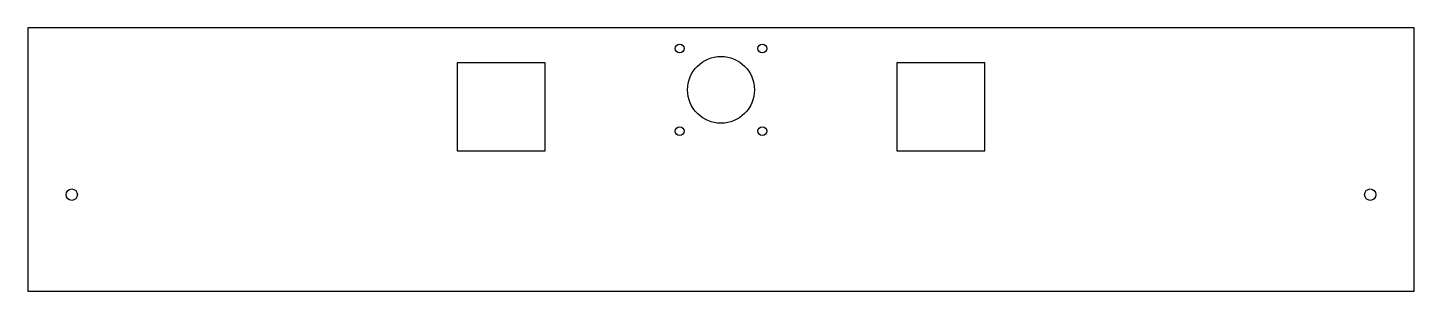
# Model space of a CAD drawing. Header units: millimetres. Extents: x -394 to 394, y -75 to 75.
import ezdxf

# ---------------------------------------------------------------- set-up
doc = ezdxf.new("R2010")
doc.units = ezdxf.units.MM

msp = doc.modelspace()

# ---------------------------------------------------------------- linework, layer by layer
at = {"color": 7, "linetype": 'Continuous', "lineweight": 25}
for p, q in [((394, 75), (-394, 75)), ((-394, 75), (-394, -75)), ((394, -75), (394, 75)), ((-150, 55), (-150, 5)), ((-100, 55), (-150, 55)), ((-100, 5), (-100, 55)), ((100, 55), (100, 5)), ((150, 55), (100, 55)), ((150, 5), (150, 55)), ((-150, 5), (-100, 5)), ((100, 5), (150, 5)), ((-394, -75), (394, -75))]:
    msp.add_line(p, q, dxfattribs=at)
for centre, radius in [((-23.5, 63.15), 2.5), ((23.5, 63.15), 2.5), ((0, 39.65), 19), ((-23.5, 16.15), 2.5), ((23.5, 16.15), 2.5), ((-369, -20), 3.25), ((369, -20), 3.25)]:
    msp.add_circle(centre, radius, dxfattribs=at)

doc.saveas('drawing.dxf')
